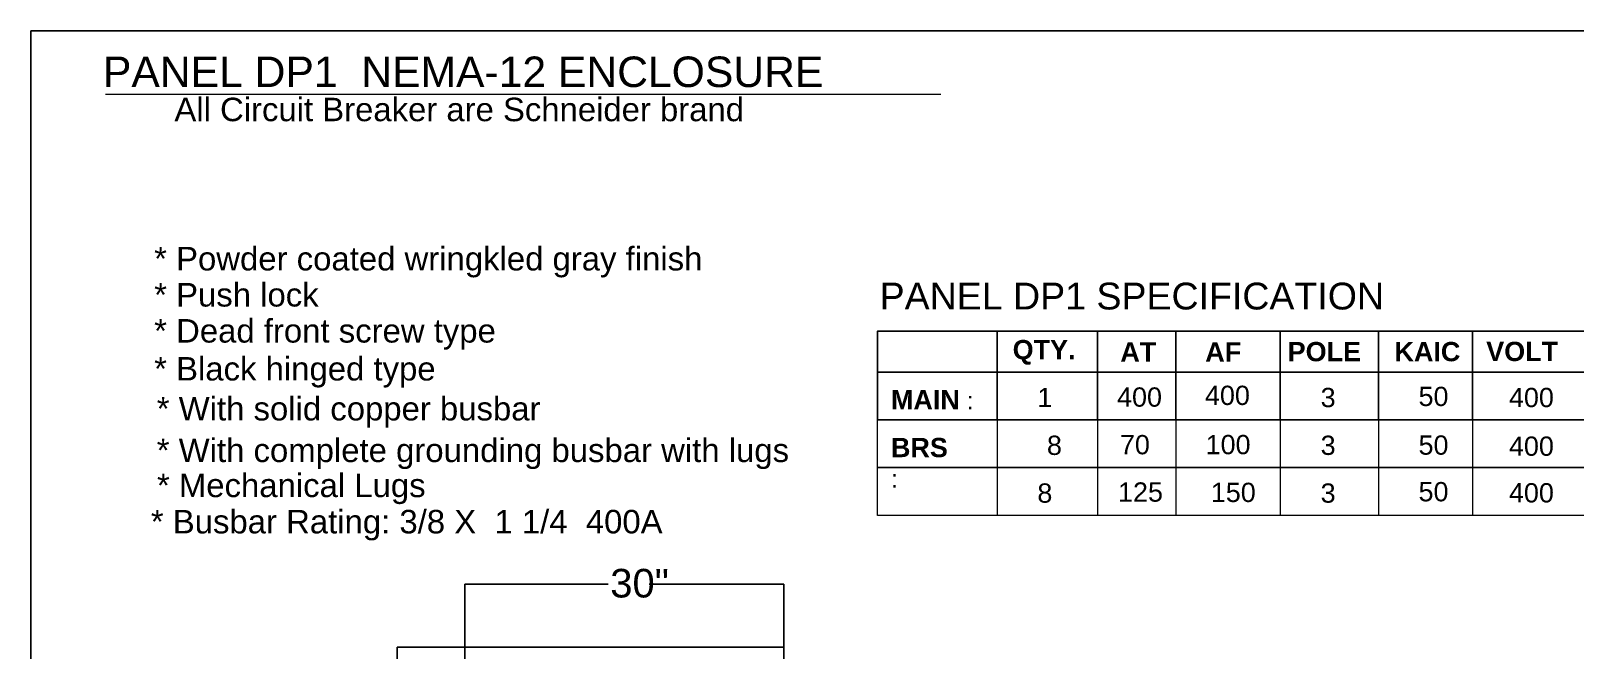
# Model space of a CAD drawing. Header units: inches. Extents: x 18739 to 22272, y 3658 to 7913.
# Drawn here: x 18739 to 19341, y 7066 to 7308 of the extents above; entities that cross this region are included whole.
import ezdxf

# ---------------------------------------------------------------- set-up
doc = ezdxf.new("R2010")
doc.units = ezdxf.units.IN
doc.header["$MEASUREMENT"] = 0
doc.layers.add('ENCLOSRURE', color=7, linetype='Continuous', lineweight=20)
doc.styles.get("Standard").update_dxf_attribs({"font": 'arial.ttf'})
doc.styles.add('style2', font='swissk.ttf')

msp = doc.modelspace()

# ---------------------------------------------------------------- linework, layer by layer
for p, q in [((19185.19908, 7190.91711), (19185.19908, 7156.24578)), ((19225.90754, 7190.91711), (19225.90754, 7156.24578)), ((19264.29447, 7190.91711), (19264.29447, 7156.24578)), ((19300.96972, 7190.91711), (19300.96972, 7156.24578))]:
    msp.add_line(p, q)
at = {"color": 251, "true_color": 0x636466}
for p, q in [((18907.91033, 7067.08255), (18907.91033, 7092.12414)), ((18907.91033, 7092.12414), (18963.83012, 7092.12414)), ((18979.812, 7092.12414), (19032.35223, 7092.12414)), ((19032.35223, 7092.12414), (19032.35223, 7066.94937)), ((18907.91033, 7067.48139), (18881.55292, 7067.48139)), ((18881.55292, 7067.48139), (18881.55292, 6952.18027))]:
    msp.add_line(p, q, dxfattribs=at)
at = {"elevation": -33.6051}
msp.add_lwpolyline([(18738.64691, 6593.84196), (18738.64691, 7308.11067), (19762.0188, 7308.11067), (19762.0188, 6593.84196)], close=True, dxfattribs=at)
for points in [[(19265.62387, 7174.90203), (19068.91053, 7174.90203), (19068.91053, 7190.91711), (19265.62387, 7190.91711)], [(19068.91053, 7156.24578), (19068.91053, 7190.91711), (19154.6795, 7190.91711), (19154.6795, 7156.24578)], [(19068.91053, 7156.24578), (19068.91053, 7190.91711), (19115.51936, 7190.91711), (19115.51936, 7156.24578)], [(19260.94352, 7190.91711), (19475.88666, 7190.91711), (19475.88666, 7174.90203), (19260.94352, 7174.90203)], [(19260.94352, 7174.90203), (19475.88666, 7174.90203), (19475.88666, 7156.24578), (19260.94352, 7156.24578)], [(19068.91053, 7156.24578), (19265.62387, 7156.24578)], [(19068.91053, 7156.24578), (19265.62387, 7156.24578)]]:
    msp.add_lwpolyline(points)
msp.add_lwpolyline([(18907.91033, 7067.48139), (19032.30377, 7067.48139), (19032.30377, 6819.66974), (18907.91033, 6819.66974)], close=True)
at = {"layer": 'ENCLOSRURE', "color": 8}
msp.add_line((18767.75335, 7283.40112), (19093.5538, 7283.40112), dxfattribs=at)
at = {"layer": 'ENCLOSRURE'}
for p, q in [((19115.51936, 7156.24578), (19115.51936, 7137.58953)), ((19154.6795, 7156.24578), (19154.6795, 7137.58953)), ((19185.19908, 7156.24578), (19185.19908, 7137.58953)), ((19225.90754, 7156.24578), (19225.90754, 7137.58953)), ((19264.29447, 7156.24578), (19264.29447, 7137.58953)), ((19300.96972, 7156.24578), (19300.96972, 7137.58953)), ((19115.51936, 7137.58953), (19115.51936, 7118.93328)), ((19154.6795, 7137.58953), (19154.6795, 7118.93328)), ((19185.19908, 7137.58953), (19185.19908, 7118.93328)), ((19225.90754, 7137.58953), (19225.90754, 7118.93328)), ((19264.29447, 7137.58953), (19264.29447, 7118.93328)), ((19300.96972, 7137.58953), (19300.96972, 7118.93328))]:
    msp.add_line(p, q, dxfattribs=at)
for points in [[(19475.88666, 7137.58953), (19068.91053, 7137.58953), (19068.91053, 7156.24578), (19475.88666, 7156.24578)], [(19475.88666, 7118.93328), (19068.91053, 7118.93328), (19068.91053, 7137.58953), (19475.88666, 7137.58953)]]:
    msp.add_lwpolyline(points, close=True, dxfattribs=at)

# ---------------------------------------------------------------- texts
at = {"char_height": 6.8572125, "attachment_point": 1}
for s, width, heights, insert in [('\\pt20.572;{\\fArial|b1|i0|c0|p34;\\H1.0975x;QTY.\\P}', 2.7127744, [0], (19121.56964, 7187.41218)), ('\\pt20.572;{\\fArial|b1|i0|c0|p34;\\H1.0975x;AT\\P}', 2.7127744, [0], (19163.57965, 7186.52921)), ('\\pt20.572;{\\fArial|b1|i0|c0|p34;\\H1.0975x;AF\\P}', 2.7127744, [0], (19196.6892, 7186.52921)), ('\\pt20.572;{\\fArial|b1|i0|c0|p34;\\H1.0975x;POLE\\P}', 2.7127744, [0], (19228.82369, 7186.63608)), ('\\pt20.572;{\\fArial|b1|i0|c0|p34;\\H1.0975x;KAIC\\P}', 2.7127744, [0], (19270.48936, 7186.63814)), ('\\pt20.572;{\\fArial|b1|i0|c0|p34;\\H1.0975x;VOLT\\P}', 2.7127744, [0], (19306.27145, 7186.71128)), ('\\pt20.572;{\\fArial|b1|i0|c0|p34;\\H1.0975x;MAIN} : \\P', 2015.4535003, [134.59132], (19074.09824, 7167.83545)), ('\\pt20.572;{\\H1.0975x;1\\P}', 2.7313605, [0.83509], (19131.20726, 7168.71856)), ('{\\H1.0975x;400}', 2.7313605, [0.83509], (19162.28102, 7168.89717)), ('{\\H1.0975x;400}', 2.7313605, [0.77559], (19196.564, 7169.55728)), ('\\pt20.572;{\\H1.0975x;3\\P}', 1.1959945, [0.83509], (19241.68837, 7168.71856)), ('\\pt20.572;{\\H1.0975x;50\\P}', 2.7313605, [0.83509], (19279.86864, 7169.1455)), ('{\\H1.0975x;400}', 2.7313605, [0.83509], (19315.13301, 7168.71856)), ('\\pt20.572;{\\H1.0975x;70\\P}', 2.7313605, [0.83509], (19163.39476, 7150.30717)), ('\\pt20.572;{\\H1.0975x;100\\P}', 2.7313605, [0.83509], (19196.83002, 7150.32886)), ('\\pt20.572;{\\H1.0975x;3\\P}', 1.1959945, [0.83509], (19241.68837, 7150.06231)), ('\\pt20.572;{\\H1.0975x;50\\P}', 2.7313605, [0.83509], (19279.86864, 7150.1465)), ('{\\H1.0975x;400}', 2.7313605, [0.83509], (19315.13301, 7149.71956)), ('\\pt20.572;{\\fArial|b1|i0|c0|p34;\\H1.0975x;BRS} \\P: \\P', 15.3683282, [0], (19074.09824, 7149.1792)), ('\\pt20.572;{\\H1.0975x;8\\P}', 2.7313605, [0.83509], (19131.20726, 7131.40606)), ('{\\H1.0975x;125}', 2.0519552, [0.83509], (19162.65639, 7131.80736)), ('\\pt20.572;{\\H1.0975x;150\\P}', 2.7313605, [0.83509], (19198.84626, 7131.67261)), ('\\pt20.572;{\\H1.0975x;3\\P}', 1.1959945, [0.83509], (19241.68837, 7131.40606)), ('\\pt20.572;{\\H1.0975x;50\\P}', 2.7313605, [0.83509], (19279.86864, 7131.94112)), ('{\\H1.0975x;400}', 2.7313605, [0.83509], (19315.13301, 7131.51418))]:
    msp.add_mtext_dynamic_manual_height_columns(s, width=width, gutter_width=1, heights=heights, dxfattribs=dict(at, insert=insert))
note = msp.add_mtext_dynamic_manual_height_columns('{\\H1.0975x;8\\P}', width=2.7313605, gutter_width=1, heights=[0.83509, 0], dxfattribs=dict(insert=(19131.20726, 7150.06231), char_height=6.8572125, attachment_point=1))
at = {"layer": 'ENCLOSRURE', "color": 0}
for s, height, p in [(' PANEL DP1  NEMA-12 ENCLOSURE', 11.9068031, (18762.13748, 7286.1707)), ('All Circuit Breaker are Schneider brand', 9.1709223, (18794.6359, 7272.83615)), ('            * Powder coated wringkled gray finish', 9.1803383, (18743.97128, 7214.56416)), ('            * Push lock  ', 9.1803383, (18743.97128, 7200.4723)), ('            * Dead front screw type', 9.1803383, (18743.97128, 7186.40282)), ('            * Black hinged type', 9.1803383, (18743.97128, 7171.59422)), ('            * With solid copper busbar', 9.1803383, (18744.97759, 7156.00556)), ('            * With complete grounding busbar with lugs', 9.1803383, (18744.97759, 7139.7538)), ('            * Busbar Rating: 3/8 X  1 1/4  400A', 9.1803383, (18742.68645, 7111.89015))]:
    msp.add_text(s, height=height, dxfattribs=at).set_placement(p)
at = {"layer": 'ENCLOSRURE', "color": 0, "style": 'style2'}
msp.add_text('PANEL DP1 SPECIFICATION  ', height=10.4736974, dxfattribs=at).set_placement((19069.68366, 7199.32421))
at = {"layer": 'ENCLOSRURE', "color": 0, "lineweight": -3}
msp.add_text('            * Mechanical Lugs ', height=9.1803383, dxfattribs=at).set_placement((18745.06571, 7126.05829))
at = {"layer": 'ENCLOSRURE', "lineweight": -3}
msp.add_text('30"', height=11.164707, dxfattribs=at).set_placement((18964.621, 7086.87264))

doc.saveas('drawing.dxf')
